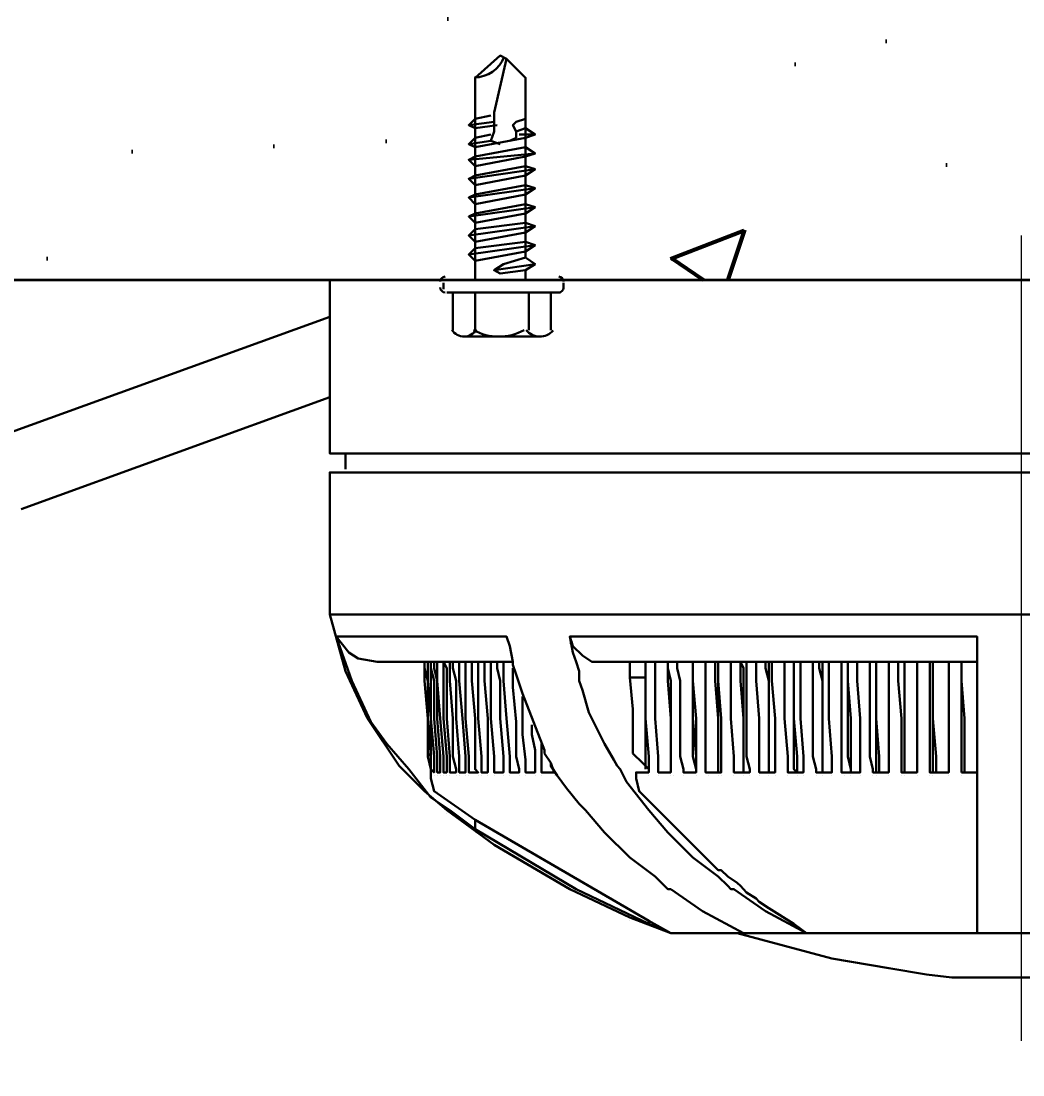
# Model space of a CAD drawing. Header units: millimetres. Extents: x -26895 to 107134, y 1241 to 21401.
# Drawn here: x 56980.8 to 57405, y 4880 to 5326.4 of the extents above; entities that cross this region are included whole.
import ezdxf
from ezdxf import colors
from ezdxf.entities.mleader import LeaderData, LeaderLine
from ezdxf.math import Vec2, Vec3

# ---------------------------------------------------------------- set-up
doc = ezdxf.new("R2010")
doc.units = ezdxf.units.MM
doc.layers.add('4.4.4._Сэндвич', color=252, linetype='Continuous', lineweight=53)
doc.layers.add('RC-Выноски', color=7, linetype='Continuous', lineweight=0)
doc.layers.add('DIP', color=7, linetype='Continuous')
doc.styles.add('RubezhCAD', font='arial.ttf', dxfattribs={"width": 0.8})

# ---------------------------------------------------------------- blocks, each defined once
blk = doc.blocks.new('монтBTH')
h = blk.add_hatch()
h.set_pattern_fill('AR-CONC', color=256, scale=5)
h.set_pattern_definition([(50, (4411700.45, -1102468.9), (910.9233, -79.6954), [95.25, -1047.75]), (355, (4411700.45, -1102468.9), (-176.2171, 955.2842), [76.2, -838.203]), (100.45144, (4411776.4, -1102475.6), (734.7062, 875.5888), [80.95, -890.4512]), (46.1842, (4411700.5, -1102214.9), (1355.3952, -210.2116), [142.875, -1571.625]), (96.63556, (4411813.4, -1102232.4), (1187.0207, 1237.1306), [121.425, -1335.678]), (351.18415, (4411700.5, -1102214.9), (1187.0207, 1237.1306), [114.3, -1257.2987]), (21, (4411827.45, -1102278.4), (758.072, -511.326), [95.25, -1047.75]), (326, (4411827.45, -1102278.4), (309.0101, 920.9398), [76.2, -838.2]), (71.45144, (4411890.6, -1102321), (1067.0821, 409.6138), [80.95, -890.4497]), (37.5, (4411700.45, -1102468.92), (15.44302, 422.7752), [0, -828.04, 0, -850.9, 0, -841.375]), (7.5, (4411700.45, -1102468.9), (334.0983, 500.90287), [0, -485.14, 0, -808.99, 0, -320.675]), (327.5, (4411417.24, -1102468.9), (677.95298, -28.64372), [0, -317.5, 0, -990.6, 0, -1314.45]), (317.5, (4411290.24, -1102468.9), (740.6459, 127.13246), [0, -412.75, 0, -657.86, 0, -933.45])])
edge = h.paths.add_edge_path()
edge.add_spline(control_points=[(4843061.1, -932125.8), (4843049.8, -932525), (4843205, -932860.9), (4843061.1, -933061.8)], knot_values=[0, 0, 0, 0, 1, 1, 1, 1], degree=3, periodic=0)
edge.add_line((4843061.1, -933061.8), (4849980.1, -933061.8))
edge.add_spline(control_points=[(4849980.1, -933061.8), (4850123.9, -932860.9), (4849968.7, -932525), (4849980.1, -932125.8)], knot_values=[0, 0, 0, 0, 1, 1, 1, 1], degree=3, periodic=0)
edge.add_line((4849980.1, -932125.8), (4843061.1, -932125.8))
h.paths.add_polyline_path([(4848777.8, -932875), (4848799.5, -932882.2), (4848811, -932874.6), (4848799.5, -932866.9), (4848779.1, -932866.9)], flags=16)
h.paths.add_polyline_path([(4847179.6, -933015.9), (4847191.1, -933019.7), (4847179.6, -933008.3)], flags=16)
h.paths.add_polyline_path([(4845930.3, -933019.7), (4845918.9, -933008.3), (4845918.9, -933015.9)], flags=16)
h.paths.add_polyline_path([(4844299.8, -932911.5), (4844297, -932899.5), (4844279.7, -932896.3), (4844276.1, -932897.5), (4844272.3, -932906.3)], flags=16)
at = {"layer": 'DIP', "color": 7, "lineweight": 30}
for points in [[(4845857.7, -933061.8), (4845857.7, -932817.3), (4845888.3, -932790.5), (4845895.9, -932794.3)], [(4845888.3, -932897.5), (4845876.8, -932893.7), (4845880.7, -932882.2), (4845880.7, -932859.3), (4845895.9, -932794.3), (4845918.9, -932817.3), (4845918.9, -933035), (4845892.1, -933042.7), (4845880.7, -933050.3), (4845888.3, -933054.1), (4845918.9, -933050.3), (4845930.3, -933042.7), (4845918.9, -933035)], [(4845876.8, -932863.1), (4845857.7, -932866.9), (4845850.1, -932874.6), (4845857.7, -932878.4), (4845884.5, -932874.6)], [(4845850.1, -932874.6), (4845880.7, -932870.7)], [(4845899.8, -932893.7), (4845907.4, -932889.9), (4845907.4, -932882.2), (4845903.6, -932874.6), (4845907.4, -932870.7), (4845918.9, -932866.9)], [(4845876.8, -932886), (4845857.7, -932889.9), (4845850.1, -932897.5), (4845857.7, -932901.3), (4845918.9, -932889.9), (4845930.3, -932886), (4845918.9, -932878.4), (4845907.4, -932882.2)], [(4845911.2, -932886), (4845930.3, -932886)], [(4845850.1, -932897.5), (4845876.8, -932893.7)], [(4845850.1, -932916.6), (4845930.3, -932909)], [(4845850.1, -932939.5), (4845930.3, -932928.1)], [(4845850.1, -932962.4), (4845930.3, -932951)], [(4845850.1, -932985.4), (4845930.3, -932973.9)], [(4845850.1, -933008.3), (4845930.3, -932996.8)], [(4845850.1, -933031.2), (4845930.3, -933019.7)], [(4845880.7, -933050.3), (4845930.3, -933042.7)], [(4845918.9, -933050.3), (4845918.9, -933061.8)], [(4846828.1, -933271.9), (4846518.7, -933271.9), (4846213, -933271.9), (4846071.7, -933271.9), (4845945.6, -933271.9), (4845838.6, -933271.9), (4845754.6, -933271.9), (4845724, -933271.9), (4845701.1, -933271.9), (4845689.6, -933271.9), (4845682, -933271.9), (4845682, -933264.3), (4845682, -933237.5), (4845682, -933164.9), (4845682, -933092.3), (4845682, -933069.4), (4845682, -933061.8), (4845689.6, -933061.8), (4845701.1, -933061.8), (4845724, -933061.8), (4845754.6, -933061.8), (4845838.6, -933061.8), (4845945.6, -933061.8), (4846071.7, -933061.8), (4846213, -933061.8), (4846518.7, -933061.8), (4846828.1, -933061.8)], [(4845819.5, -933073.2), (4845819.5, -933065.6)], [(4845823.4, -933061.8), (4845960.9, -933061.8)], [(4845964.7, -933065.6), (4845964.7, -933073.2)], [(4845960.9, -933077.1), (4845823.4, -933077.1)], [(4845831, -933077.1), (4845831, -933122.9)], [(4845857.7, -933077.1), (4845857.7, -933122.9)], [(4845922.7, -933077.1), (4845922.7, -933122.9)], [(4845949.4, -933077.1), (4845949.4, -933122.9)], [(4845277.2, -933253), (4845682, -933106.5)], [(4845846.3, -933130.5), (4845934.1, -933130.5)], [(4845308.4, -933339.3), (4845682, -933204)], [(4845685.8, -933271.9), (4845685.8, -933271.9)], [(4845701.1, -933291), (4845701.1, -933271.9)], [(4846725, -933294.8), (4846518.7, -933294.8), (4846316.2, -933294.8), (4846224.5, -933294.8), (4846140.5, -933294.8), (4846071.7, -933294.8), (4846014.4, -933294.8), (4845980, -933294.8), (4845968.5, -933294.8), (4845957.1, -933294.8), (4845930.3, -933294.8), (4845903.6, -933294.8), (4845892.1, -933294.8), (4845884.5, -933294.8), (4845857.7, -933294.8), (4845789, -933294.8), (4845716.4, -933294.8), (4845693.5, -933294.8), (4845682, -933294.8), (4845682, -933302.5), (4845682, -933321.6), (4845682, -933378.9), (4845682, -933440), (4845682, -933459.1), (4845682, -933466.7), (4845701.1, -933535.5), (4845727.8, -933592.8), (4845766, -933650.1), (4845796.6, -933680.7), (4845823.4, -933703.6), (4845880.7, -933745.6), (4845972.4, -933799.1), (4846044.9, -933833.5), (4846094.6, -933852.6), (4846067.9, -933841.2), (4845980, -933799.1), (4845857.7, -933726.5), (4845857.7, -933715.1)], [(4845685.8, -933294.8), (4845685.8, -933294.8)], [(4846530.1, -933466.7), (4846518.7, -933466.7), (4846511, -933466.7), (4846484.3, -933466.7), (4846442.3, -933466.7), (4846388.8, -933466.7), (4846255.1, -933466.7), (4846102.3, -933466.7), (4845949.4, -933466.7), (4845815.7, -933466.7), (4845762.2, -933466.7), (4845720.2, -933466.7), (4845693.5, -933466.7), (4845682, -933466.7)], [(4845685.8, -933466.7), (4845685.8, -933466.7)], [(4845685.8, -933466.7), (4845685.8, -933466.7)], [(4845689.6, -933493.5), (4845708.7, -933547), (4845731.7, -933596.6), (4845750.8, -933623.4), (4845777.5, -933654), (4845804.3, -933688.3), (4845827.2, -933703.6), (4845857.7, -933726.5)], [(4846064, -933524.1), (4846064, -933531.7), (4846064, -933547), (4846064, -933592.8), (4846067.9, -933638.7), (4846067.9, -933654), (4846067.9, -933657.8), (4846052.6, -933657.8), (4846052.6, -933665.4), (4846056.4, -933680.7), (4846102.3, -933726.5), (4846151.9, -933776.2), (4846155.7, -933776.2), (4846163.4, -933783.8), (4846174.8, -933791.5), (4846178.7, -933795.3), (4846186.3, -933803), (4846197.8, -933810.6), (4846201.6, -933814.4), (4846213, -933822.1), (4846243.6, -933841.2), (4846258.9, -933852.6), (4846247.4, -933852.6), (4846220.7, -933852.6), (4846193.9, -933852.6), (4846182.5, -933852.6), (4846132.8, -933825.9), (4846094.6, -933799.1), (4846090.8, -933799.1), (4846087, -933795.3), (4846075.5, -933783.8), (4846044.9, -933760.9), (4846014.4, -933730.4), (4845991.5, -933703.6), (4845983.8, -933696), (4845968.5, -933676.9), (4845957.1, -933661.6), (4845949.4, -933650.1), (4845949.4, -933646.3), (4845941.8, -933634.8), (4845941.8, -933631), (4845915, -933562.3), (4845907.4, -933539.3), (4845903.6, -933527.9), (4845903.6, -933524.1), (4845899.8, -933505), (4845895.9, -933493.5), (4845888.3, -933493.5), (4845861.6, -933493.5), (4845792.8, -933493.5), (4845724, -933493.5), (4845697.3, -933493.5), (4845689.6, -933493.5), (4845704.9, -933512.6), (4845716.4, -933520.2), (4845739.3, -933524.1), (4845746.9, -933524.1), (4845766, -933524.1), (4845819.5, -933524.1), (4845876.8, -933524.1), (4845895.9, -933524.1), (4845903.6, -933524.1)], [(4845697.3, -933501.1), (4845697.3, -933501.1)], [(4846556.9, -933852.6), (4846518.7, -933852.6), (4846484.3, -933852.6), (4846465.2, -933852.6), (4846442.3, -933852.6), (4846427, -933852.6), (4846404.1, -933852.6), (4846385, -933852.6), (4846365.9, -933852.6), (4846346.8, -933852.6), (4846327.7, -933852.6), (4846312.4, -933852.6), (4846293.3, -933852.6), (4846278, -933852.6), (4846258.9, -933852.6), (4846209.2, -933825.9), (4846171, -933799.1), (4846167.2, -933799.1), (4846163.4, -933795.3), (4846151.9, -933783.8), (4846121.4, -933760.9), (4846090.8, -933730.4), (4846067.9, -933703.6), (4846041.1, -933669.2), (4846033.5, -933654), (4846029.7, -933650.1), (4846025.8, -933642.5), (4846014.4, -933623.4), (4845999.1, -933592.8), (4845995.3, -933585.2), (4845987.6, -933558.4), (4845983.8, -933547), (4845983.8, -933535.5), (4845980, -933524.1), (4845976.2, -933512.6), (4845972.4, -933493.5), (4845976.2, -933505), (4845987.6, -933516.4), (4845999.1, -933524.1), (4846006.7, -933524.1), (4846010.6, -933524.1), (4846025.8, -933524.1), (4846079.3, -933524.1), (4846151.9, -933524.1), (4846236, -933524.1), (4846320, -933524.1), (4846396.4, -933524.1), (4846446.1, -933524.1), (4846461.4, -933524.1), (4846465.2, -933524.1)], [(4846465.2, -933852.6), (4846465.2, -933841.2), (4846465.2, -933825.9), (4846465.2, -933806.8), (4846465.2, -933799.1), (4846465.2, -933783.8), (4846465.2, -933753.3), (4846465.2, -933718.9), (4846465.2, -933703.6), (4846465.2, -933696), (4846465.2, -933669.2), (4846465.2, -933596.6), (4846465.2, -933524.1), (4846465.2, -933501.1), (4846465.2, -933493.5), (4846461.4, -933493.5), (4846446.1, -933493.5), (4846388.8, -933493.5), (4846308.6, -933493.5), (4846220.7, -933493.5), (4846129, -933493.5), (4846048.8, -933493.5), (4845991.5, -933493.5), (4845976.2, -933493.5), (4845972.4, -933493.5)], [(4845976.2, -933501.1), (4845972.4, -933501.1)], [(4846067.9, -933841.2), (4846067.9, -933837.3), (4845857.7, -933715.1), (4845808.1, -933680.7), (4845804.3, -933665.4), (4845804.3, -933657.8), (4845804.3, -933654), (4845800.4, -933638.7), (4845800.4, -933592.8), (4845796.6, -933547), (4845796.6, -933531.7), (4845796.6, -933524.1), (4845796.6, -933531.7), (4845800.4, -933547), (4845800.4, -933592.8), (4845804.3, -933638.7), (4845804.3, -933654), (4845804.3, -933657.8)], [(4845808.1, -933524.1), (4845808.1, -933531.7), (4845811.9, -933547), (4845811.9, -933592.8), (4845815.7, -933638.7), (4845815.7, -933654), (4845815.7, -933657.8), (4845811.9, -933657.8), (4845811.9, -933654), (4845811.9, -933638.7), (4845808.1, -933592.8), (4845808.1, -933547), (4845804.3, -933531.7), (4845804.3, -933524.1), (4845804.3, -933531.7), (4845804.3, -933547), (4845804.3, -933592.8), (4845808.1, -933638.7), (4845808.1, -933654), (4845808.1, -933657.8), (4845804.3, -933654), (4845804.3, -933638.7), (4845804.3, -933592.8), (4845800.4, -933547), (4845800.4, -933531.7), (4845800.4, -933524.1)], [(4845827.2, -933524.1), (4845827.2, -933531.7), (4845827.2, -933547), (4845831, -933592.8), (4845831, -933638.7), (4845834.8, -933654), (4845834.8, -933657.8), (4845827.2, -933657.8), (4845827.2, -933654), (4845827.2, -933638.7), (4845823.4, -933592.8), (4845823.4, -933547), (4845823.4, -933531.7), (4845819.5, -933524.1), (4845819.5, -933531.7), (4845819.5, -933547), (4845819.5, -933592.8), (4845823.4, -933638.7), (4845823.4, -933654), (4845823.4, -933657.8), (4845819.5, -933657.8), (4845819.5, -933654), (4845819.5, -933638.7), (4845815.7, -933592.8), (4845811.9, -933547), (4845811.9, -933531.7), (4845811.9, -933524.1)], [(4845838.6, -933524.1), (4845838.6, -933531.7), (4845838.6, -933547), (4845842.5, -933592.8), (4845846.3, -933638.7), (4845846.3, -933654), (4845846.3, -933657.8), (4845838.6, -933657.8), (4845838.6, -933654), (4845838.6, -933638.7), (4845834.8, -933592.8), (4845834.8, -933547), (4845831, -933531.7), (4845831, -933524.1)], [(4845834.8, -933524.1), (4845834.8, -933524.1)], [(4845853.9, -933524.1), (4845853.9, -933531.7), (4845853.9, -933547), (4845857.7, -933592.8), (4845857.7, -933638.7), (4845857.7, -933654), (4845861.6, -933657.8), (4845850.1, -933657.8), (4845850.1, -933654), (4845850.1, -933638.7), (4845846.3, -933592.8), (4845846.3, -933547), (4845846.3, -933531.7), (4845846.3, -933524.1)], [(4845869.2, -933524.1), (4845869.2, -933531.7), (4845869.2, -933547), (4845873, -933592.8), (4845873, -933638.7), (4845873, -933654), (4845873, -933657.8), (4845865.4, -933657.8), (4845865.4, -933654), (4845865.4, -933638.7), (4845861.6, -933592.8), (4845861.6, -933547), (4845861.6, -933531.7), (4845861.6, -933524.1)], [(4845884.5, -933524.1), (4845884.5, -933531.7), (4845888.3, -933547), (4845888.3, -933592.8), (4845892.1, -933638.7), (4845892.1, -933654), (4845892.1, -933657.8), (4845880.7, -933657.8), (4845880.7, -933654), (4845880.7, -933638.7), (4845876.8, -933592.8), (4845876.8, -933547), (4845876.8, -933531.7), (4845876.8, -933524.1)], [(4845903.6, -933531.7), (4845903.6, -933539.3), (4845903.6, -933554.6), (4845907.4, -933596.6), (4845907.4, -933638.7), (4845911.2, -933654), (4845911.2, -933657.8), (4845899.8, -933657.8), (4845899.8, -933654), (4845899.8, -933638.7), (4845895.9, -933592.8), (4845892.1, -933547), (4845892.1, -933531.7), (4845892.1, -933524.1)], [(4846044.9, -933524.1), (4846044.9, -933527.9), (4846044.9, -933543.2), (4846048.8, -933581.4), (4846048.8, -933619.6), (4846048.8, -933631), (4846048.8, -933634.8), (4846060.2, -933646.3), (4846067.9, -933654)], [(4846094.6, -933657.8), (4846094.6, -933654), (4846094.6, -933638.7), (4846094.6, -933592.8), (4846094.6, -933547), (4846090.8, -933531.7), (4846090.8, -933524.1), (4846090.8, -933531.7), (4846090.8, -933547), (4846094.6, -933592.8), (4846094.6, -933638.7), (4846094.6, -933654), (4846094.6, -933657.8), (4846079.3, -933657.8), (4846079.3, -933654), (4846079.3, -933638.7), (4846075.5, -933592.8), (4846075.5, -933547), (4846075.5, -933531.7), (4846075.5, -933524.1)], [(4846121.4, -933524.1), (4846121.4, -933531.7), (4846121.4, -933547), (4846121.4, -933592.8), (4846125.2, -933638.7), (4846125.2, -933654), (4846125.2, -933657.8), (4846125.2, -933654), (4846125.2, -933638.7), (4846125.2, -933592.8), (4846121.4, -933547), (4846121.4, -933531.7), (4846121.4, -933524.1), (4846121.4, -933531.7), (4846121.4, -933547), (4846121.4, -933592.8), (4846121.4, -933638.7), (4846125.2, -933654), (4846125.2, -933657.8), (4846109.9, -933657.8), (4846109.9, -933654), (4846106.1, -933638.7), (4846106.1, -933592.8), (4846106.1, -933547), (4846102.3, -933531.7), (4846102.3, -933524.1)], [(4846106.1, -933524.1), (4846106.1, -933524.1)], [(4846148.1, -933524.1), (4846148.1, -933531.7), (4846148.1, -933547), (4846151.9, -933592.8), (4846151.9, -933638.7), (4846151.9, -933654), (4846151.9, -933657.8), (4846151.9, -933654), (4846151.9, -933638.7), (4846151.9, -933592.8), (4846151.9, -933547), (4846151.9, -933531.7), (4846151.9, -933524.1), (4846151.9, -933531.7), (4846151.9, -933547), (4846155.7, -933592.8), (4846155.7, -933638.7), (4846155.7, -933654), (4846155.7, -933657.8), (4846136.6, -933657.8), (4846136.6, -933654), (4846136.6, -933638.7), (4846136.6, -933592.8), (4846136.6, -933547), (4846136.6, -933531.7), (4846136.6, -933524.1)], [(4846186.3, -933524.1), (4846186.3, -933531.7), (4846186.3, -933547), (4846186.3, -933592.8), (4846186.3, -933638.7), (4846190.1, -933654), (4846190.1, -933657.8), (4846171, -933657.8), (4846171, -933654), (4846171, -933638.7), (4846167.2, -933592.8), (4846167.2, -933547), (4846167.2, -933531.7), (4846167.2, -933524.1)], [(4846216.9, -933524.1), (4846216.9, -933531.7), (4846216.9, -933547), (4846220.7, -933592.8), (4846220.7, -933638.7), (4846220.7, -933654), (4846220.7, -933657.8), (4846201.6, -933657.8), (4846201.6, -933654), (4846201.6, -933638.7), (4846201.6, -933592.8), (4846197.8, -933547), (4846197.8, -933531.7), (4846197.8, -933524.1)], [(4846209.2, -933524.1), (4846209.2, -933531.7), (4846213, -933547), (4846213, -933592.8), (4846213, -933638.7), (4846213, -933654), (4846213, -933657.8), (4846213, -933654), (4846213, -933638.7), (4846213, -933592.8), (4846213, -933547), (4846213, -933531.7), (4846213, -933524.1)], [(4846232.1, -933524.1), (4846232.1, -933531.7), (4846232.1, -933547), (4846232.1, -933592.8), (4846236, -933638.7), (4846236, -933654), (4846236, -933657.8), (4846255.1, -933657.8), (4846255.1, -933654), (4846255.1, -933638.7), (4846251.3, -933592.8), (4846251.3, -933547), (4846251.3, -933531.7), (4846251.3, -933524.1)], [(4846285.6, -933524.1), (4846285.6, -933531.7), (4846285.6, -933547), (4846285.6, -933592.8), (4846289.5, -933638.7), (4846289.5, -933654), (4846289.5, -933657.8), (4846270.4, -933657.8), (4846270.4, -933654), (4846266.5, -933638.7), (4846266.5, -933592.8), (4846266.5, -933547), (4846266.5, -933531.7), (4846266.5, -933524.1)], [(4846278, -933524.1), (4846278, -933531.7), (4846278, -933547), (4846278, -933592.8), (4846278, -933638.7), (4846278, -933654), (4846278, -933657.8), (4846278, -933654), (4846278, -933638.7), (4846278, -933592.8), (4846278, -933547), (4846274.2, -933531.7), (4846274.2, -933524.1)], [(4846320, -933524.1), (4846320, -933531.7), (4846320, -933547), (4846323.8, -933592.8), (4846323.8, -933638.7), (4846323.8, -933654), (4846323.8, -933657.8), (4846300.9, -933657.8), (4846300.9, -933654), (4846300.9, -933638.7), (4846300.9, -933592.8), (4846300.9, -933547), (4846300.9, -933531.7), (4846300.9, -933524.1)], [(4846312.4, -933524.1), (4846312.4, -933524.1)], [(4846358.2, -933524.1), (4846358.2, -933531.7), (4846358.2, -933547), (4846358.2, -933592.8), (4846358.2, -933638.7), (4846358.2, -933654), (4846358.2, -933657.8), (4846339.1, -933657.8), (4846339.1, -933654), (4846335.3, -933638.7), (4846335.3, -933592.8), (4846335.3, -933547), (4846335.3, -933531.7), (4846335.3, -933524.1)], [(4846346.8, -933657.8), (4846346.8, -933654), (4846346.8, -933638.7), (4846342.9, -933592.8), (4846342.9, -933547), (4846342.9, -933531.7), (4846342.9, -933524.1), (4846342.9, -933531.7), (4846342.9, -933547), (4846342.9, -933592.8), (4846342.9, -933638.7), (4846342.9, -933654), (4846342.9, -933657.8)], [(4846392.6, -933524.1), (4846392.6, -933531.7), (4846392.6, -933547), (4846392.6, -933592.8), (4846392.6, -933638.7), (4846392.6, -933654), (4846392.6, -933657.8), (4846373.5, -933657.8), (4846373.5, -933654), (4846373.5, -933638.7), (4846373.5, -933592.8), (4846369.7, -933547), (4846369.7, -933531.7), (4846369.7, -933524.1)], [(4846373.5, -933524.1), (4846373.5, -933524.1)], [(4846430.8, -933524.1), (4846430.8, -933531.7), (4846430.8, -933547), (4846430.8, -933592.8), (4846430.8, -933638.7), (4846430.8, -933654), (4846430.8, -933657.8), (4846407.9, -933657.8), (4846407.9, -933654), (4846407.9, -933638.7), (4846407.9, -933592.8), (4846407.9, -933547), (4846407.9, -933531.7), (4846407.9, -933524.1)], [(4846411.7, -933657.8), (4846411.7, -933654), (4846411.7, -933638.7), (4846411.7, -933592.8), (4846411.7, -933547), (4846411.7, -933531.7), (4846411.7, -933524.1), (4846411.7, -933531.7), (4846411.7, -933547), (4846411.7, -933592.8), (4846415.5, -933638.7), (4846415.5, -933654), (4846415.5, -933657.8)], [(4846446.1, -933524.1), (4846446.1, -933531.7), (4846446.1, -933547), (4846449.9, -933592.8), (4846449.9, -933638.7), (4846449.9, -933654), (4846449.9, -933657.8)], [(4846044.9, -933543.2), (4846064, -933543.2), (4846064, -933554.6), (4846064, -933581.4), (4846064, -933608.1), (4846064, -933619.6), (4846064, -933654)], [(4846064, -933547), (4846064, -933547)], [(4845926.5, -933600.5), (4845926.5, -933611.9), (4845930.3, -933631), (4845930.3, -933650.1), (4845930.3, -933657.8), (4845918.9, -933657.8), (4845918.9, -933642.5), (4845915, -933611.9), (4845915, -933581.4), (4845915, -933566.1)], [(4845949.4, -933646.3), (4845953.3, -933657.8), (4845938, -933657.8), (4845938, -933623.4)], [(4846064, -933619.6), (4846064, -933619.6)], [(4846064, -933623.4), (4846064, -933623.4)], [(4846064, -933623.4), (4846064, -933623.4)], [(4846064, -933623.4), (4846064, -933623.4)], [(4845800.4, -933634.8), (4845804.3, -933638.7)], [(4846048.8, -933638.7), (4846048.8, -933638.7)], [(4845804.3, -933657.8), (4845804.3, -933657.8)], [(4845804.3, -933661.6), (4845804.3, -933661.6)], [(4845804.3, -933661.6), (4845804.3, -933661.6)], [(4845804.3, -933661.6), (4845804.3, -933661.6)], [(4845808.1, -933657.8), (4845808.1, -933657.8)], [(4845808.1, -933661.6), (4845808.1, -933661.6)], [(4845808.1, -933661.6), (4845808.1, -933661.6)], [(4845811.9, -933661.6), (4845811.9, -933661.6)], [(4845815.7, -933661.6), (4845815.7, -933661.6)], [(4845819.5, -933661.6), (4845819.5, -933661.6)], [(4845823.4, -933661.6), (4845823.4, -933661.6)], [(4845827.2, -933661.6), (4845827.2, -933661.6)], [(4845834.8, -933661.6), (4845834.8, -933661.6)], [(4845838.6, -933661.6), (4845838.6, -933661.6)], [(4845846.3, -933661.6), (4845846.3, -933661.6)], [(4845850.1, -933661.6), (4845850.1, -933661.6)], [(4845861.6, -933661.6), (4845861.6, -933661.6)], [(4845865.4, -933661.6), (4845865.4, -933661.6)], [(4845873, -933661.6), (4845873, -933661.6)], [(4845880.7, -933661.6), (4845880.7, -933661.6)], [(4845892.1, -933661.6), (4845892.1, -933661.6)], [(4845899.8, -933661.6), (4845899.8, -933661.6)], [(4845911.2, -933661.6), (4845911.2, -933661.6)], [(4845918.9, -933661.6), (4845918.9, -933661.6)], [(4845930.3, -933661.6), (4845930.3, -933661.6)], [(4845938, -933661.6), (4845938, -933661.6)], [(4845953.3, -933661.6), (4845953.3, -933661.6)], [(4846052.6, -933661.6), (4846052.6, -933661.6)], [(4846067.9, -933657.8), (4846067.9, -933657.8)], [(4846067.9, -933661.6), (4846067.9, -933661.6)], [(4846079.3, -933661.6), (4846079.3, -933661.6)], [(4846094.6, -933661.6), (4846094.6, -933661.6)], [(4846098.4, -933661.6), (4846098.4, -933661.6)], [(4846109.9, -933661.6), (4846109.9, -933661.6)], [(4846125.2, -933661.6), (4846125.2, -933661.6)], [(4846125.2, -933661.6), (4846125.2, -933661.6)], [(4846140.5, -933661.6), (4846140.5, -933661.6)], [(4846151.9, -933661.6), (4846151.9, -933661.6)], [(4846155.7, -933661.6), (4846155.7, -933661.6)], [(4846171, -933661.6), (4846171, -933661.6)], [(4846182.5, -933661.6), (4846182.5, -933661.6)], [(4846190.1, -933661.6), (4846190.1, -933661.6)], [(4846201.6, -933661.6), (4846201.6, -933661.6)], [(4846213, -933661.6), (4846213, -933661.6)], [(4846220.7, -933661.6), (4846220.7, -933661.6)], [(4846236, -933661.6), (4846236, -933661.6)], [(4846247.4, -933661.6), (4846247.4, -933661.6)], [(4846255.1, -933661.6), (4846255.1, -933661.6)], [(4846270.4, -933661.6), (4846270.4, -933661.6)], [(4846278, -933661.6), (4846278, -933661.6)], [(4846289.5, -933661.6), (4846289.5, -933661.6)], [(4846304.7, -933661.6), (4846304.7, -933661.6)], [(4846312.4, -933661.6), (4846312.4, -933661.6)], [(4846323.8, -933661.6), (4846323.8, -933661.6)], [(4846339.1, -933661.6), (4846339.1, -933661.6)], [(4846342.9, -933661.6), (4846342.9, -933661.6)], [(4846358.2, -933661.6), (4846358.2, -933661.6)], [(4846373.5, -933661.6), (4846373.5, -933661.6)], [(4846377.3, -933661.6), (4846377.3, -933661.6)], [(4846392.6, -933661.6), (4846392.6, -933661.6)], [(4846407.9, -933661.6), (4846407.9, -933661.6)], [(4846411.7, -933661.6), (4846411.7, -933661.6)], [(4846430.8, -933661.6), (4846430.8, -933661.6)], [(4846465.2, -933657.8), (4846446.1, -933657.8)], [(4846446.1, -933661.6), (4846446.1, -933661.6)], [(4846446.1, -933661.6), (4846446.1, -933661.6)], [(4845811.9, -933680.7), (4845811.9, -933680.7)], [(4845823.4, -933707.4), (4845823.4, -933707.4)], [(4845827.2, -933707.4), (4845827.2, -933707.4)], [(4845857.7, -933718.9), (4845857.7, -933718.9)], [(4845991.5, -933707.4), (4845991.5, -933707.4)], [(4846465.2, -933707.4), (4846465.2, -933707.4)], [(4845857.7, -933730.4), (4845857.7, -933730.4)], [(4845857.7, -933730.4), (4845857.7, -933730.4)], [(4846044.9, -933837.3), (4846044.9, -933837.3)], [(4846067.9, -933837.3), (4846094.6, -933852.6), (4846098.4, -933852.6), (4846102.3, -933852.6), (4846109.9, -933852.6), (4846113.7, -933852.6), (4846121.4, -933852.6), (4846129, -933852.6), (4846140.5, -933852.6), (4846148.1, -933852.6), (4846159.6, -933852.6), (4846167.2, -933852.6), (4846182.5, -933852.6)], [(4846094.6, -933852.6), (4846094.6, -933852.6)], [(4846098.4, -933852.6), (4846098.4, -933852.6)], [(4846174.8, -933852.6), (4846289.5, -933883.2), (4846358.2, -933894.6), (4846404.1, -933902.3), (4846434.6, -933906.1), (4846449.9, -933906.1), (4846465.2, -933906.1), (4846469, -933906.1), (4846480.5, -933906.1), (4846484.3, -933906.1), (4846488.1, -933906.1), (4846503.4, -933906.1), (4846553.1, -933906.1), (4846556.9, -933906.1), (4846572.2, -933906.1), (4846576, -933906.1), (4846587.5, -933906.1), (4846591.3, -933906.1), (4846602.7, -933906.1), (4846633.3, -933902.3), (4846683, -933894.6), (4846747.9, -933883.2), (4846866.4, -933852.6)], [(4846182.5, -933852.6), (4846182.5, -933852.6)], [(4846350.6, -933852.6), (4846350.6, -933852.6)], [(4846350.6, -933852.6), (4846350.6, -933852.6)], [(4846465.2, -933852.6), (4846465.2, -933852.6)]]:
    blk.add_lwpolyline(points, dxfattribs=at)
for points in [[(4845857.7, -932924.2), (4845918.9, -932912.8), (4845930.3, -932909), (4845918.9, -932901.3), (4845857.7, -932912.8), (4845850.1, -932916.6)], [(4845857.7, -932947.2), (4845918.9, -932935.7), (4845930.3, -932928.1), (4845918.9, -932924.2), (4845857.7, -932935.7), (4845850.1, -932939.5)], [(4845857.7, -932970.1), (4845918.9, -932958.6), (4845930.3, -932951), (4845918.9, -932947.2), (4845857.7, -932958.6), (4845850.1, -932962.4)], [(4845857.7, -932993), (4845918.9, -932981.5), (4845930.3, -932973.9), (4845918.9, -932970.1), (4845857.7, -932981.5), (4845850.1, -932985.4)], [(4845857.7, -933015.9), (4845918.9, -933004.5), (4845930.3, -932996.8), (4845918.9, -932993), (4845857.7, -933000.6), (4845850.1, -933008.3)], [(4845857.7, -933038.9), (4845918.9, -933027.4), (4845930.3, -933019.7), (4845918.9, -933015.9), (4845857.7, -933023.6), (4845850.1, -933031.2)], [(4846182.5, -933657.8), (4846182.5, -933654), (4846182.5, -933638.7), (4846182.5, -933592.8), (4846182.5, -933547), (4846182.5, -933531.7), (4846178.7, -933524.1), (4846178.7, -933531.7), (4846178.7, -933547), (4846182.5, -933592.8), (4846182.5, -933638.7), (4846182.5, -933654)], [(4846247.4, -933657.8), (4846247.4, -933654), (4846247.4, -933638.7), (4846243.6, -933592.8), (4846243.6, -933547), (4846243.6, -933531.7), (4846243.6, -933524.1), (4846243.6, -933531.7), (4846243.6, -933547), (4846243.6, -933592.8), (4846243.6, -933638.7), (4846243.6, -933654)], [(4846308.6, -933524.1), (4846308.6, -933531.7), (4846308.6, -933547), (4846308.6, -933592.8), (4846308.6, -933638.7), (4846312.4, -933654), (4846312.4, -933657.8), (4846312.4, -933654), (4846312.4, -933638.7), (4846312.4, -933592.8), (4846308.6, -933547), (4846308.6, -933531.7)], [(4846377.3, -933657.8), (4846377.3, -933654), (4846377.3, -933638.7), (4846377.3, -933592.8), (4846377.3, -933547), (4846377.3, -933531.7), (4846377.3, -933524.1), (4846377.3, -933531.7), (4846377.3, -933547), (4846377.3, -933592.8), (4846377.3, -933638.7), (4846377.3, -933654)], [(4846446.1, -933657.8), (4846446.1, -933654), (4846446.1, -933638.7), (4846446.1, -933592.8), (4846446.1, -933547), (4846446.1, -933531.7), (4846446.1, -933524.1), (4846446.1, -933531.7), (4846446.1, -933547), (4846446.1, -933592.8), (4846446.1, -933638.7), (4846446.1, -933654)]]:
    blk.add_lwpolyline(points, close=True, dxfattribs=at)
at = {"layer": 'DIP', "color": 7, "lineweight": 18}
blk.add_lwpolyline([(4846518.7, -933982.5), (4846518.7, -933008.3)], dxfattribs=at)
at = {"layer": 'DIP', "linetype": 'ByBlock', "lineweight": 35, "ltscale": 27.46515}
blk.add_lwpolyline([(4843061.1, -933061.8), (4849980.1, -933061.8)], dxfattribs=at)
at = {"layer": 'DIP', "color": 7, "lineweight": 9}
blk.add_lwpolyline([(4845682, -933061.8), (4845670.5, -933061.8)], dxfattribs=at)
at = {"layer": 'DIP', "color": 7, "lineweight": 30}
for centre, radius, start, end in [((4845855.8, -932777.1), 40.1, 271.514, 338.3678), ((4845821.4, -933063.7), 5.73, 90.0087, 179.9913), ((4845959, -933063.7), 5.73, 0.0103, 89.9989), ((4845821.4, -933071.3), 5.73, 180.0087, 269.9913), ((4845959, -933071.3), 5.73, 270.0089, 359.9911), ((4845844.4, -933113.3), 17.2, 211.9457, 330.0663), ((4845886.4, -933067.5), 63.1, 240.9125, 299.0875), ((4845936.1, -933109.5), 21, 218.4185, 319.6773)]:
    blk.add_arc(centre, radius, start, end, dxfattribs=at)
at = {"layer": 'RC-Выноски'}
ml = blk.add_multileader_mtext('Standard', dxfattribs=at)
ml.set_content('труба гофрированная', color=256, style='RubezhCAD')
ml.set_leader_properties()
ml.build(insert=Vec2(0, 0))
ml.multileader.update_dxf_attribs({"text_left_attachment_type": 2, "dogleg_length": 2, "arrow_head_size": 400, "scale": 100})
ctx = ml.context
ctx.base_point, ctx.scale, ctx.char_height, ctx.arrow_head_size, ctx.landing_gap_size, ctx.plane_origin = Vec3(4840290, -934408.9), 100, 250, 400, 100, Vec3(4361988.6, -1122393.1)
ctx.left_attachment, ctx.text_align_type = 2, 1
notes = []
notes.append((ctx, [(1, (1, 1, 0), (4843510.6, -934405.9), (-1, 0), 200, [(0, [(4843857.1, -933478.1)], 0, [])])]))
ctx.mtext.insert, ctx.mtext.width, ctx.mtext.alignment, ctx.mtext.flow_direction = Vec3(4841800.3, -934244.1), 2861.911, 2, 5
ml = blk.add_multileader_mtext('Standard', dxfattribs=at)
ml.set_content('скоба крепежная', color=256, style='RubezhCAD')
ml.set_leader_properties()
ml.build(insert=Vec2(0, 0))
ml.multileader.update_dxf_attribs({"text_left_attachment_type": 2, "dogleg_length": 2, "arrow_head_size": 400, "scale": 100})
ctx = ml.context
ctx.base_point, ctx.scale, ctx.char_height, ctx.arrow_head_size, ctx.landing_gap_size, ctx.plane_origin = Vec3(4840942.4, -935133.7), 100, 250, 400, 100, Vec3(4361988.6, -1123117.9)
ctx.left_attachment, ctx.text_align_type = 2, 1
notes.append((ctx, [(1, (1, 1, 0), (4843510.6, -935130.7), (-1, 0), 200, [(0, [(4844253, -933754.3)], 0, [])])]))
ctx.mtext.insert, ctx.mtext.width, ctx.mtext.alignment, ctx.mtext.flow_direction = Vec3(4842126.5, -934971), 2861.911, 2, 5
ml = blk.add_multileader_mtext('Standard', dxfattribs=at)
ml.set_content('Извещатель пожарный дымовой', color=256, style='RubezhCAD')
ml.set_leader_properties()
ml.build(insert=Vec2(0, 0))
ml.multileader.update_dxf_attribs({"text_left_attachment_type": 2, "dogleg_length": 2, "arrow_head_size": 400, "scale": 100})
ctx = ml.context
ctx.base_point, ctx.scale, ctx.char_height, ctx.arrow_head_size, ctx.landing_gap_size, ctx.plane_origin = Vec3(4844143.5, -935339.1), 100, 250, 400, 100, Vec3(4365548.8, -1123117.9)
ctx.left_attachment, ctx.text_align_type = 2, 1
notes.append((ctx, [(1, (1, 1, 0), (4847070.8, -935130.7), (-1, 0), 200, [(0, [(4846625.7, -933852.6)], 0, [])])]))
ctx.mtext.insert, ctx.mtext.width, ctx.mtext.alignment, ctx.mtext.flow_direction = Vec3(4845507.1, -934971), 2861.911, 2, 5
for ctx, leaders in notes:
    for number, flags, end, landing, length, lines in leaders:
        leader = LeaderData()
        leader.index, (leader.has_last_leader_line, leader.has_dogleg_vector, leader.attachment_direction) = number, flags
        leader.last_leader_point, leader.dogleg_vector, leader.dogleg_length = Vec3(end), Vec3(landing), length
        for number, points, colour, breaks in lines:
            line = LeaderLine()
            line.index, line.vertices, line.color, line.breaks = number, Vec3.list(points), colors.encode_raw_color(colour), breaks
            leader.lines.append(line)
        ctx.leaders.append(leader)

msp = doc.modelspace()

# ---------------------------------------------------------------- block references
at = {"layer": '4.4.4._Сэндвич', "color": 1, "lineweight": 0, "xscale": 0.35, "yscale": 0.35, "zscale": 0.35}
msp.add_blockref('монтBTH', (-1638877.19, 331788.41), dxfattribs=at)

doc.saveas('drawing.dxf')
